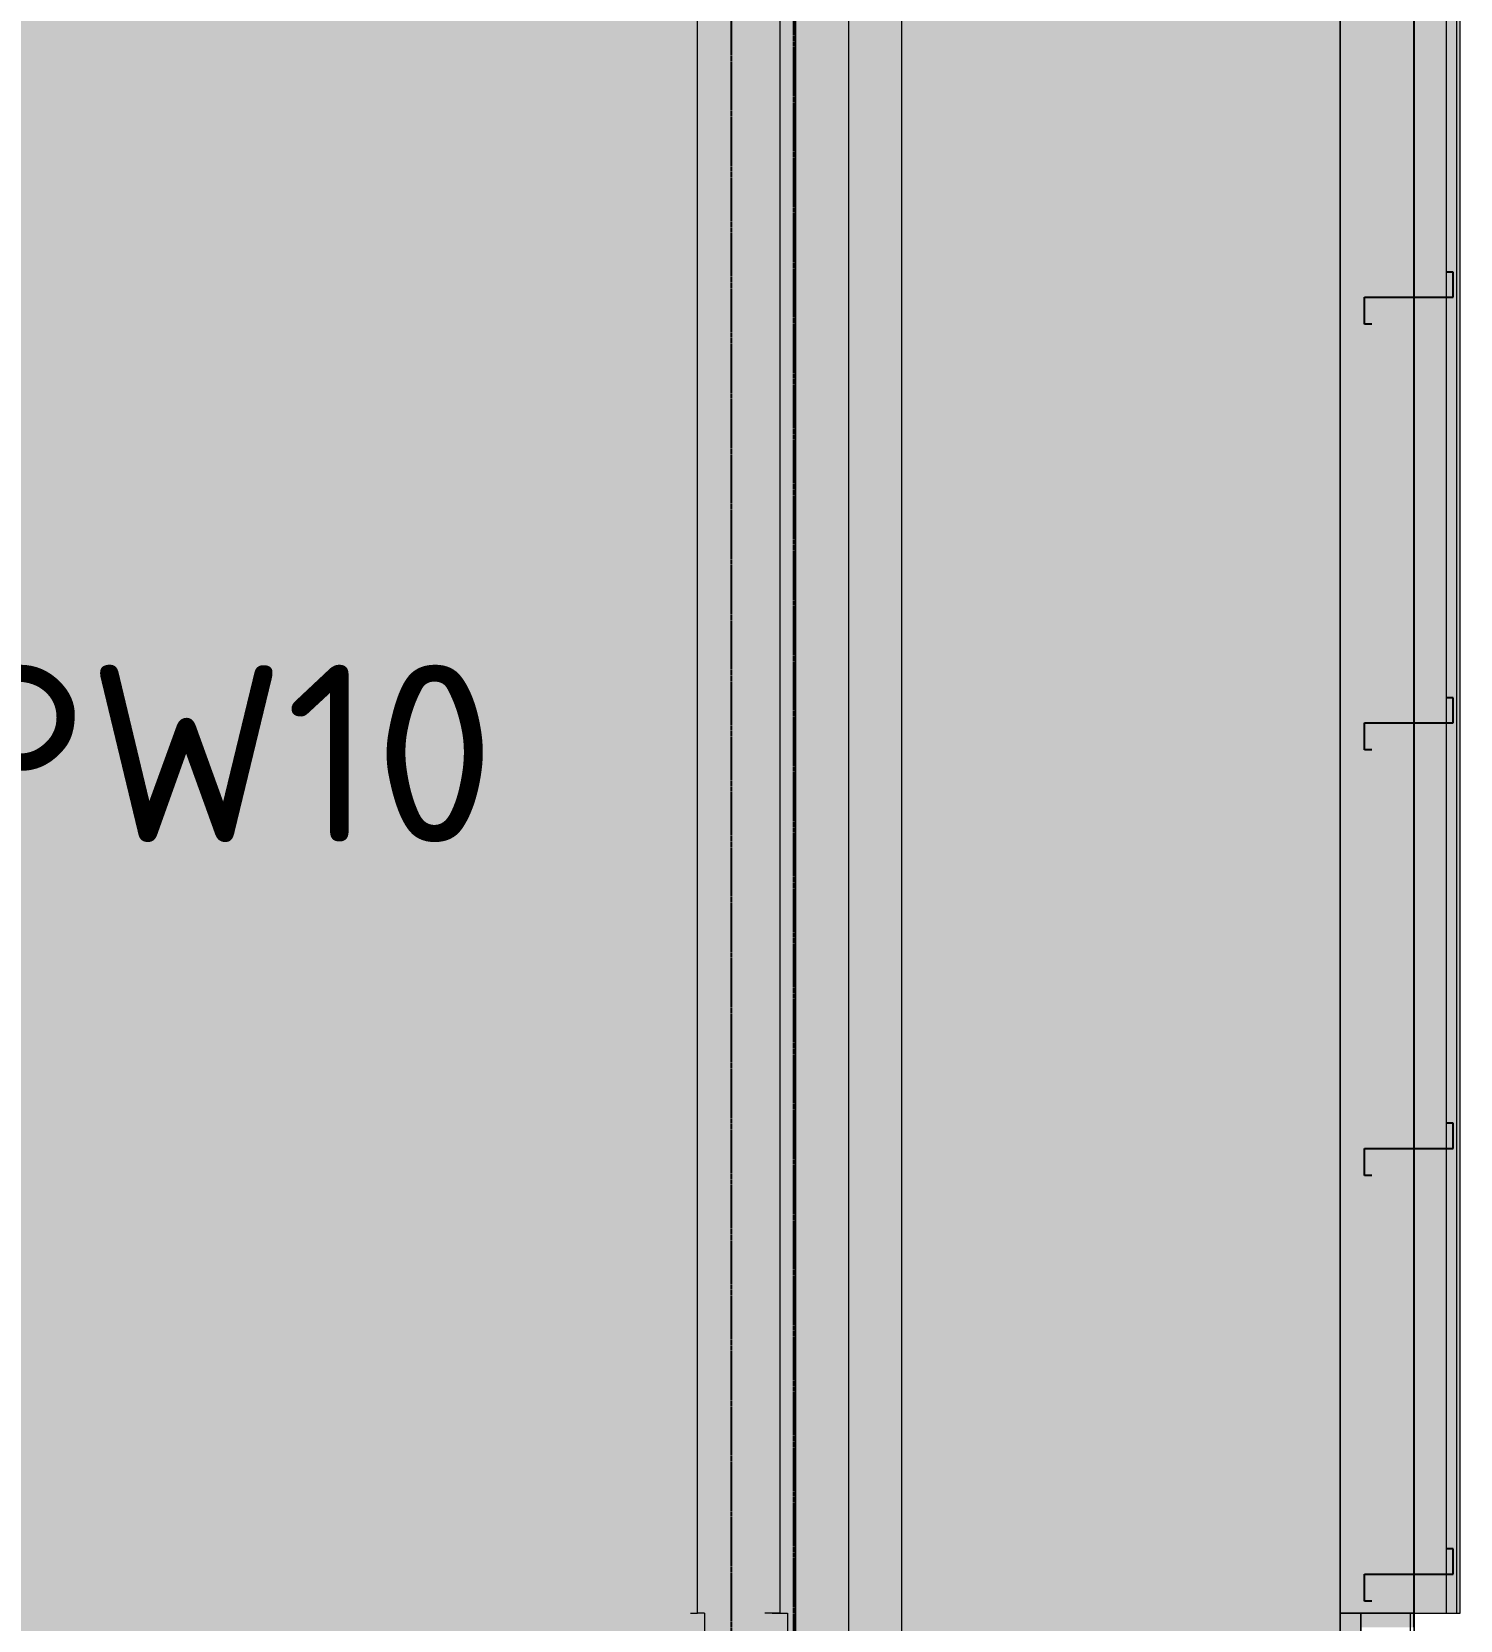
# Model space of a CAD drawing. Header units: millimetres. Extents: x 632 to 645312, y -3890 to 22200.
# Drawn here: x 638265 to 642293, y 8220 to 12698 of the extents above; entities that cross this region are included whole.
import ezdxf

# ---------------------------------------------------------------- set-up
doc = ezdxf.new("R2010")
doc.units = ezdxf.units.MM
doc.linetypes.add('Hidden', pattern=[4, 3, -1])
for name, color, linetype, lineweight in [('A-200-A_WALL', 211, 'Continuous', 18), ('A-200-H_WALL', 111, 'Continuous', 13), ('A-200-M_WALL', 113, 'Continuous', 13), ('A-200-M_WALL_EXT', 113, 'Continuous', 13), ('A-200-M_WALL_PAT', 111, 'Continuous', 13), ('A-200-MH_WALL', 110, 'Hidden', 13), ('M-520-M_DRAINAGE_FW', 2, 'Continuous', 13), ('S-280-M_STRUCT_FRAME', 12, 'Continuous', 13), ('Z-030-M_GRID', 191, 'Continuous', 13)]:
    doc.layers.add(name, color=color, linetype=linetype, lineweight=lineweight)
doc.styles.add('ISOCPEUR_2', font='isocpeur.ttf', dxfattribs={"height": 500})

# ---------------------------------------------------------------- blocks, each defined once
blk = doc.blocks.new('Downpipe - Straight - 01 - 150D-3252301-S6_501-SECTION C1')
at = {"layer": 'M-520-M_DRAINAGE_FW', "color": 53, "lineweight": 5}
for p, q in [((4351087.8, 15334), (4351087.8, 7790)), ((4351237.8, 7790), (4351237.8, 15320.9))]:
    blk.add_line(p, q, dxfattribs=at)
blk = doc.blocks.new('25021-APA-ZZ-ZZ-M3-AR-000001_V3_rvt-8-S6_501-SECTION C1')
at = {"layer": 'A-200-M_WALL', "transparency": 33554432}
blk.add_hatch(color=254, dxfattribs=at).paths.add_polyline_path([(4352812.3, 8240), (4352812.3, 15881.6), (4352772.3, 15881.6), (4352772.3, 8240)])
at = {"layer": 'A-200-M_WALL_PAT', "transparency": 33554432}
blk.add_hatch(color=253, dxfattribs=at).paths.add_polyline_path([(4352802.3, 8240), (4352802.3, 15631.6), (4352682.3, 15631.6), (4352682.3, 8240)])
at = {"layer": 'A-200-M_WALL', "color": 53, "lineweight": 5}
for p, q in [((4352772.3, 15881.6), (4352772.3, 8240)), ((4352812.3, 8240), (4352812.3, 15881.6)), ((4352812.3, 8240), (4352812.3, 15838.7)), ((4352772.3, 15631.6), (4352772.3, 8240)), ((4352772.3, 8240), (4352812.3, 8240)), ((4352772.3, 8240), (4352802.3, 8240)), ((4352802.3, 8240), (4352812.3, 8240))]:
    blk.add_line(p, q, dxfattribs=at)
at = {"layer": 'A-200-M_WALL_EXT', "color": 53, "lineweight": 5}
for p, q in [((4350661.3, 8240), (4350661.3, 15703.7)), ((4350894.9, 8240), (4350894.9, 15683.2)), ((4352473.3, 15631.6), (4352473.3, 8240)), ((4352802.3, 8240), (4352802.3, 15631.6)), ((4352802.3, 8240), (4352802.3, 15631.6)), ((4350937.8, 15347.1), (4350937.8, 7790)), ((4350937.8, 7790), (4350937.8, 15347.1)), ((4352473.3, 5240), (4352473.3, 15212.8)), ((4352473.3, 15212.8), (4352473.3, 8240)), ((4352473.3, 15212.8), (4352473.3, 8240)), ((4350642, 8240), (4350661.2, 8240)), ((4350681.6, 8240), (4350661.3, 8240)), ((4350681.6, 8240), (4350662.2, 8240)), ((4350681.6, 8240), (4350681.6, 7790)), ((4350871.1, 8240), (4350851.8, 8240)), ((4350894.9, 8240), (4350871.1, 8240)), ((4350872, 8240), (4350894.9, 8240)), ((4350894.9, 8240), (4350915.6, 8240)), ((4350894.9, 8240), (4350915.6, 8240)), ((4350915.6, 8240), (4350915.6, 7790)), ((4352473.3, 8240), (4352473.3, 4940)), ((4352682.3, 8240), (4352473.3, 8240)), ((4352473.3, 8240), (4352682.3, 8240)), ((4352672.3, 8240), (4352532.3, 8240)), ((4352532.3, 8240), (4352672.3, 8240)), ((4352532.3, 5240), (4352532.3, 8240)), ((4352532.3, 8240), (4352532.3, 5240)), ((4352682.3, 8240), (4352672.3, 8240)), ((4352672.3, 8240), (4352682.3, 8240)), ((4352672.3, 5127.5), (4352672.3, 8240)), ((4352672.3, 5127.5), (4352672.3, 8240)), ((4352682.3, 4940), (4352682.3, 8240)), ((4352682.3, 5132), (4352682.3, 8240)), ((4352682.3, 8240), (4352682.3, 5132)), ((4352682.3, 5132), (4352682.3, 8240)), ((4352682.3, 8240), (4352802.3, 8240)), ((4352682.3, 8240), (4352772.3, 8240)), ((4352772.3, 8240), (4352802.3, 8240))]:
    blk.add_line(p, q, dxfattribs=at)
at = {"layer": 'M-520-M_DRAINAGE_FW', "color": 53, "lineweight": 5}
blk.add_blockref('Downpipe - Straight - 01 - 150D-3252301-S6_501-SECTION C1', (0, 0), dxfattribs=at)
blk = doc.blocks.new('NRP_Framing-Steel-Purlin Z - G915 - EZ250-19-4099889-S6_501-SECTION C1')
at = {"layer": 'S-280-M_STRUCT_FRAME', "color": 92, "lineweight": 25}
for p, q in [((4352792.3, 8421), (4352771.3, 8421)), ((4352792.3, 8421), (4352771.3, 8421)), ((4352792.3, 8350), (4352792.3, 8421)), ((4352792.3, 8350), (4352792.3, 8421)), ((4352542.3, 8274), (4352542.3, 8350)), ((4352542.3, 8350), (4352792.3, 8350)), ((4352542.3, 8274), (4352542.3, 8350)), ((4352542.3, 8350), (4352792.3, 8350)), ((4352563.3, 8274), (4352542.3, 8274)), ((4352563.3, 8274), (4352542.3, 8274))]:
    blk.add_line(p, q, dxfattribs=at)

msp = doc.modelspace()

# ---------------------------------------------------------------- hatches: boundary and pattern name
at = {"layer": 'A-200-H_WALL'}
h = msp.add_hatch(color=256, dxfattribs=at)
h.paths.add_polyline_path([(641812.5, 4900), (642012.5, 4900), (642012.5, 5000), (641812.5, 5000), (641812.5, 4955.7), (641737.5, 4955.7), (641737.5, 5000), (635495.9, 5000), (635495.9, 4900), (641737.5, 4900)])
h.paths.add_polyline_path([(642012.5, 5150), (642012.5, 8200), (642162.5, 8200), (642162.5, 15858.3), (635495.9, 16441.5), (635495.9, 15899.7), (641710.8, 15356), (641710.8, 15448), (641910.8, 15448), (641910.8, 15248), (641820.5, 15248), (641820.5, 15225.9), (641887.5, 15225.9), (641887.5, 14722.1), (641812.5, 14722.1), (641812.5, 15248), (641710.8, 15248), (641710.8, 15280.7), (641691.5, 15282.4), (641690.2, 15267.4), (635495.9, 15809.4), (635495.9, 5150), (641737.5, 5150), (641737.5, 5378), (641804.5, 5378), (641804.5, 5472.4), (641812.5, 5472.4), (641812.5, 5150), (641904.5, 5150)])
h.paths.add_polyline_path([(641904.8, 15254), (641904.8, 15442), (641716.8, 15442), (641716.8, 15355.5), (641801.2, 15348.1), (641794.7, 15273.4), (641716.8, 15280.2), (641716.8, 15254), (641812.5, 15254), (641812.5, 15282.5), (641820.5, 15282.5), (641820.5, 15254)])

# ---------------------------------------------------------------- linework, layer by layer
at = {"layer": 'A-200-M_WALL_EXT', "lineweight": 25}
msp.add_line((642162.5, 8200), (642162.5, 15858.3), dxfattribs=at)
at = {"layer": 'A-200-MH_WALL', "lineweight": 25}
for p, q in [((640238, 4900), (640238, 16026.7)), ((640412.3, 16011.4), (640412.3, 4900))]:
    msp.add_line(p, q, dxfattribs=at)
at = {"layer": 'Z-030-M_GRID'}
msp.add_line((642162.5, 3882), (642162.5, 20200), dxfattribs=at)

# ---------------------------------------------------------------- block references
at = {"color": 10, "lineweight": 5}
msp.add_blockref('25021-APA-ZZ-ZZ-M3-AR-000001_V3_rvt-8-S6_501-SECTION C1', (-3710519.8, 0), dxfattribs=at)
at = {"layer": 'S-280-M_STRUCT_FRAME', "color": 92, "lineweight": 25}
for p in [(-3710519.8, 3600), (-3710519.8, 2400), (-3710519.8, 1200), (-3710519.8, 0)]:
    msp.add_blockref('NRP_Framing-Steel-Purlin Z - G915 - EZ250-19-4099889-S6_501-SECTION C1', p, dxfattribs=at)

# ---------------------------------------------------------------- texts
at = {"layer": 'A-200-A_WALL', "lineweight": 13, "insert": (638009.6, 10913.9), "char_height": 500, "width": 1891.982, "attachment_point": 1, "style": 'ISOCPEUR_2'}
msp.add_mtext('PW10', dxfattribs=at)

doc.saveas('drawing.dxf')
